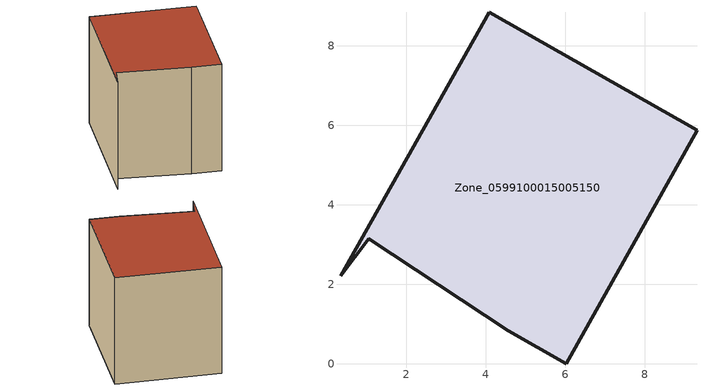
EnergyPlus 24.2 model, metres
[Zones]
Zone_0599100015005150
 floor ground (C_G): 4.56,0.83 1.04,3.14 0.34,2.21 4.08,8.84 9.31,5.88 6.03,0 z0.93
 wall outside (C_F): 6.03,0 9.31,5.88 4.08,8.84 0.34,2.21 1.04,3.14 4.56,0.83 6.03,0 z0.93:7.64
 roof outside (C_R): 0.34,2.21 1.04,3.14 4.56,0.83 6.03,0 9.31,5.88 4.08,8.84 z7.64
[BUILDING]
Pand.0599100015005150: North Axis=0; Terrain=City; Loads Convergence Tolerance Value=0.04; Temperature Convergence Tolerance Value=0.4; Solar Distribution=FullExterior; Maximum Number of Warmup Days=25; Minimum Number of Warmup Days=1
[Site:Location]
Rotterdam.The.Hague.AP_ZH_NLD Design_Conditions: Latitude=51.96; Longitude=4.45; Time Zone=1; Elevation=-4.5
[SITE:GROUNDTEMPERATURE:BUILDINGSURFACE]
18, 18, 18, 18, 18, 18, 18, 18, 18, 18, 18, 18
[MATERIAL] Thermal Absorptance=0.9; Solar Absorptance=0.7; Visible Absorptance=0.7
Name | Roughness | Thickness | Conductivity | Density | Specific Heat
G.TI.1946-1964 | MediumSmooth | 0.15 | 1 | 540 | 1210
F.TI.1946-1964 | Rough | 0.3 | 0.857143 | 1920 | 840
R.TI.1946-1964 | MediumRough | 0.2 | 0.277778 | 1500 | 1000
[CONSTRUCTION]
C_G: G.TI.1946-1964
C_F: F.TI.1946-1964
C_R: R.TI.1946-1964
[ZONE]
Zone_0599100015005150: Type=1; Multiplier=1; Ceiling Height=Autocalculate; Volume=Autocalculate; Floor Area=autocalculate; Part of Total Floor Area=Yes
[ZONEINFILTRATION:DESIGNFLOWRATE]
Infil_Zone_0599100015005150: Zone or ZoneList or Space or SpaceList=Zone_0599100015005150; Schedule=AlwaysOn; Design Flow Rate Calculation Method=Flow/Area; Flow Rate per Floor Area=0.003; Constant Term Coefficient=1; Temperature Term Coefficient=0; Velocity Term Coefficient=0; Velocity Squared Term Coefficient=0
[HVACTEMPLATE:ZONE:IDEALLOADSAIRSYSTEM]
Zone_0599100015005150: Maximum Heating Supply Air Temperature=50; Minimum Cooling Supply Air Temperature=13; Maximum Heating Supply Air Humidity Ratio=0.0156; Minimum Cooling Supply Air Humidity Ratio=0.0077; Heating Limit=NoLimit; Cooling Limit=NoLimit; Dehumidification Control Type=ConstantSensibleHeatRatio; Cooling Sensible Heat Ratio=0.7; Dehumidification Setpoint=60; Humidification Control Type=None; Humidification Setpoint=30; Outdoor Air Method=None; Outdoor Air Flow Rate per Person=0.00944; Outdoor Air Flow Rate per Zone Floor Area=0; Outdoor Air Flow Rate per Zone=0; Demand Controlled Ventilation Type=None; Outdoor Air Economizer Type=NoEconomizer; Heat Recovery Type=None; Sensible Heat Recovery Effectiveness=0.7; Latent Heat Recovery Effectiveness=0.65
[ZONECONTROL:THERMOSTAT]
ThermostatControl_Zone_0599100015005150: Zone or ZoneList=Zone_0599100015005150; Control Type Schedule=DualSetpointControlType; Control 1=Thermostat_Zone_0599100015005150; Temperature Difference Between Cutout And Setpoint=0
[THERMOSTATSETPOINT:DUALSETPOINT]
Thermostat_Zone_0599100015005150: Heating Setpoint Temperature Schedule=HeatingSetpoint_Zone_0599100015005150; Cooling Setpoint Temperature Schedule=CoolingSetpoint_Zone_0599100015005150
[SCHEDULE:COMPACT]
HeatingSetpoint_Zone_0599100015005150: Through: 12/31, For: AllDays, Until: 24:00, 21
CoolingSetpoint_Zone_0599100015005150: Through: 12/31, For: AllDays, Until: 24:00, 24
DualSetpointControlType: Through: 12/31, For: AllDays, Until: 24:00, 4
AlwaysOn: Through: 12/31, For: AllDays, Until: 24:00, 1
